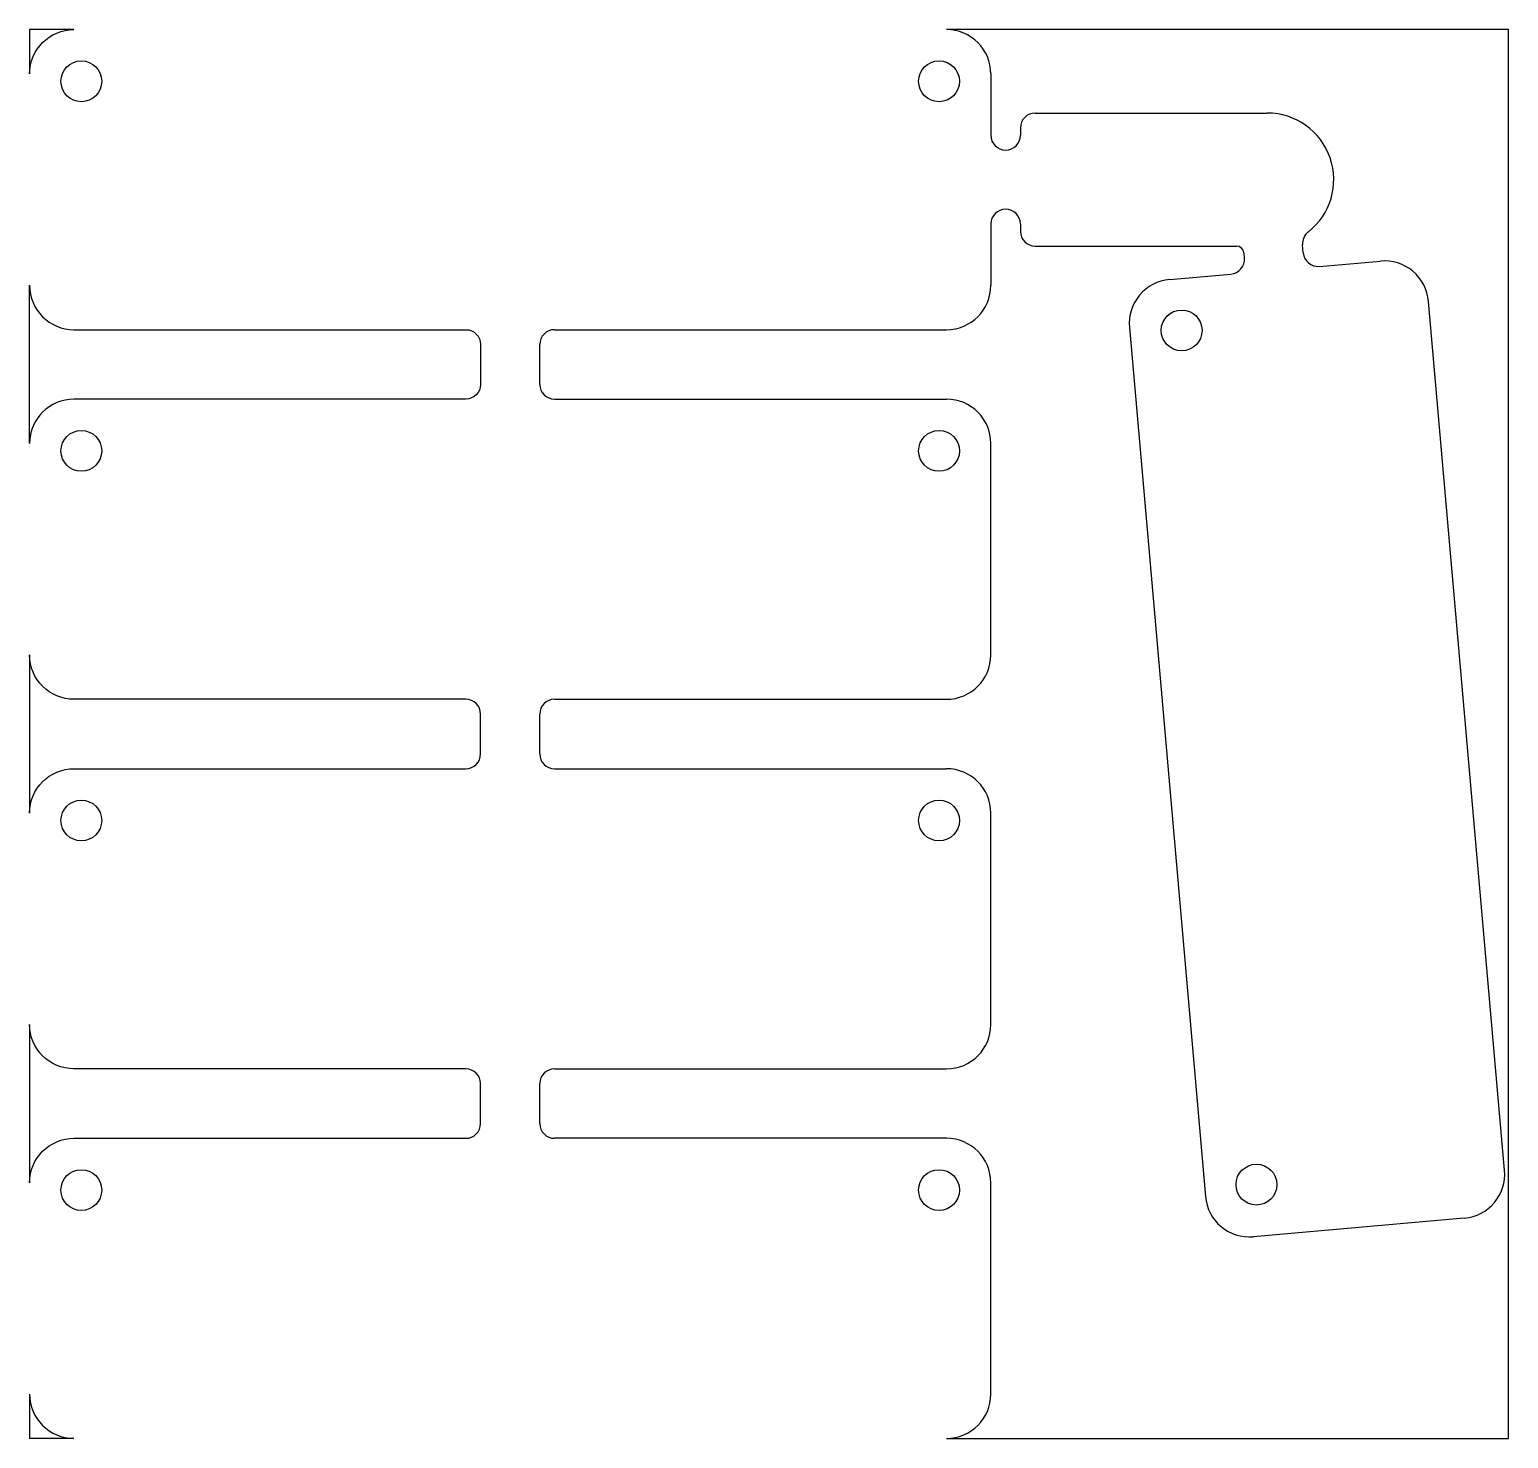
# Model space of a CAD drawing. Header units: millimetres. Extents: x 0 to 100, y 0 to 95.
import ezdxf

# ---------------------------------------------------------------- set-up
doc = ezdxf.new("R2010")
doc.units = ezdxf.units.MM
doc.layers.get('0').update_dxf_attribs({"linetype": 'CONTINUOUS'})

msp = doc.modelspace()

# ---------------------------------------------------------------- linework, layer by layer
for p, q in [((100, 95.3), (62, 95.3)), ((100, 0), (100, 95.3)), ((65, 92.3), (65, 88.15)), ((68, 89.65), (83.69, 89.65)), ((67, 88.65), (67, 88.15)), ((66, 87.15), (66, 87.15)), ((66, 83.15), (66, 83.15)), ((65, 82.15), (65, 78)), ((67, 82.15), (67, 81.65)), ((68, 80.65), (81.61, 80.65)), ((82.11, 80.19), (82.14, 79.84)), ((86.13, 80.19), (86.08, 80.73)), ((87.21, 79.28), (91.35, 79.64)), ((77.1, 78.39), (81.23, 78.76)), ((99.74, 18.14), (94.6, 76.91)), ((99.74, 18.14), (94.6, 76.91)), ((35.5, 75), (62, 75)), ((74.37, 75.14), (79.52, 16.37)), ((34.5, 71.3), (34.5, 74)), ((35.5, 70.3), (62, 70.3)), ((65, 53), (65, 67.3)), ((35.5, 50), (62, 50)), ((34.5, 46.3), (34.5, 49)), ((35.5, 45.3), (62, 45.3)), ((65, 28), (65, 42.3)), ((35.5, 25), (62, 25)), ((34.5, 21.3), (34.5, 24)), ((62, 20.3), (35.5, 20.3)), ((65, 3), (65, 17.3)), ((97.01, 14.89), (82.77, 13.64)), ((0, 3), (0, 0)), ((3, 0), (0, 0)), ((62, 0), (100, 0))]:
    msp.add_line(p, q)
for points in [[(0, 92.3, -0.41421), (3, 95.3), (0, 95.3)], [(3, 75), (29.5, 75, -0.41421), (30.5, 74), (30.5, 71.3, -0.41421), (29.5, 70.3), (3, 70.3, 0.41421), (0, 67.3), (0, 78, 0.41421)], [(0, 42.3, -0.41421), (3, 45.3), (29.5, 45.3, 0.41421), (30.5, 46.3), (30.5, 49, 0.41421), (29.5, 50), (3, 50, -0.41421), (0, 53)], [(3, 25, -0.41421), (0, 28), (0, 17.3, -0.41421), (3, 20.3), (29.5, 20.3, 0.41421), (30.5, 21.3), (30.5, 24, 0.41421), (29.5, 25)]]:
    msp.add_lwpolyline(points, format="xyb", close=True)
for centre in [(3.5, 91.8), (61.5, 91.8), (77.9, 74.95), (3.5, 66.8), (61.5, 66.8), (3.5, 41.8), (61.5, 41.8), (3.5, 16.8), (61.5, 16.8), (82.96, 17.17)]:
    msp.add_circle(centre, 1.38)
for centre, radius, start, end in [((62, 92.3), 3, 0, 90), ((68, 88.65), 1, 90, 180), ((83.69, 85.15), 4.5, -51.9443, 90), ((66, 88.15), 1, 180, 270), ((66, 88.15), 1, -90, 0), ((66, 82.15), 1, 90, 180), ((66, 82.15), 1, 0, 90), ((68, 81.65), 1, 180, 270), ((87.08, 80.82), 1, 128.0557, 185), ((81.61, 80.15), 0.5, 5, 90), ((87.12, 80.28), 1, 185, 275), ((81.15, 79.75), 1, -85, 5), ((91.61, 76.65), 3, 5, 95), ((91.61, 76.65), 3, 5, 95), ((62, 78), 3, -90, 0), ((77.36, 75.41), 3, 95, 185), ((35.5, 74), 1, 90, 180), ((35.5, 71.3), 1, 180, 270), ((62, 67.3), 3, 0, 90), ((62, 53), 3, -90, 0), ((35.5, 49), 1, 90, 180), ((35.5, 46.3), 1, 180, 270), ((62, 42.3), 3, 0, 90), ((62, 28), 3, -90, 0), ((35.5, 24), 1, 90, 180), ((35.5, 21.3), 1, 180, 270), ((62, 17.3), 3, 0, 90), ((96.75, 17.88), 3, -85, 5), ((96.75, 17.88), 3, -85, 5), ((82.5, 16.63), 3, 185, 275), ((3, 3), 3, 180, 270), ((62, 3), 3, -90, 0)]:
    msp.add_arc(centre, radius, start, end)

doc.saveas('drawing.dxf')
